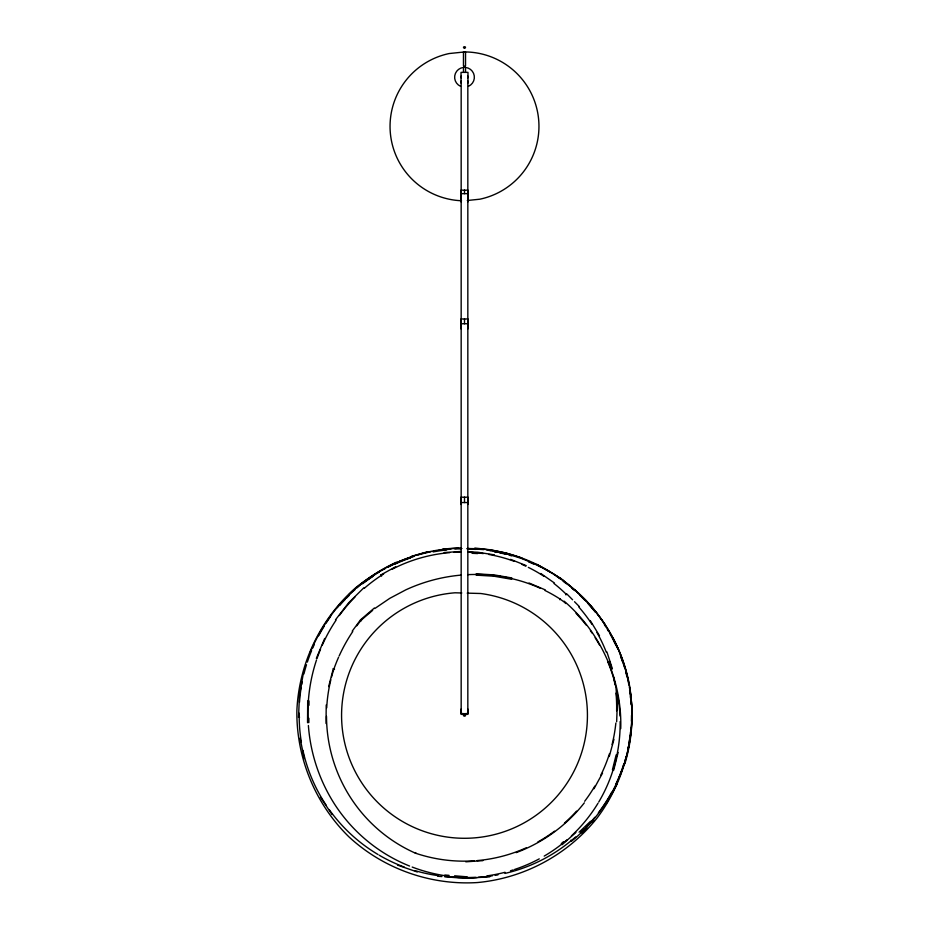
<?xml version="1.0" encoding="UTF-8"?>
<svg xmlns="http://www.w3.org/2000/svg" width="929" height="929" viewBox="0 0 929 929"><rect width="100%" height="100%" fill="white"/><g stroke="black" fill="none" stroke-linecap="round" stroke-linejoin="round"><path stroke-width="1.39" d="M307.534 722.657L307.696 700.872M308.858 722.588L308.892 718.268M308.997 705.297L309.02 700.977M326.033 723.494L326.218 704.972M381.169 575.527L380.89 574.923L395.649 566.748M381.622 576.003L380.936 574.935M616.659 721.752L617.297 703.973L615.857 686.241M299.243 717.293L298.546 717.258L299.452 695.356L303.284 673.769M415.727 852.567L415.368 853.356M624.834 763.824C637.642 722.1 633.044 675.789 612.617 637.248M612.432 769.804L616.148 754.894M613.697 770.211L618.133 752.432M328.657 686.612L333.302 668.694L334.556 669.112M609.238 756.531L613.964 739.345M565.912 594.885L566.829 593.945L572.601 599.774M316.336 658.406L324.674 638.455M309.972 652.866C320.075 628.863 334.87 606.498 354.948 589.706M594.014 788.733L602.561 773.067M606.649 803.039L617.042 784.041M326.102 623.104L330.619 616.31M463.594 66.203L465.406 66.203M560.245 598.961L559.873 599.716M352.219 631.139L360.545 619.817L374.352 608.019M335.497 619.817L348.63 602.828L363.854 587.778M337.204 607.659L342.476 601.423M584.341 802.819C566.736 825.324 542.919 842.696 516.129 852.636M464.918 714.018C467.055 714.715 462.015 714.819 464.082 714.018M581.775 832.965L586.791 827.762M591.808 822.56L593.805 820.481M579.104 832.187L590.542 821.259M570.87 840.188L571.59 841.151C616.391 804.99 640.069 744.245 629.421 687.46M349.049 594.502C362.751 580.985 379.044 570.278 396.462 562.173M357.003 587.871L362.136 583.296L380.367 570.963L385.303 568.513M561.302 843.648L563.404 841.779M562.126 844.693L575.91 832.465M372.657 610.353L361.033 620.27A160.868 153.877 -70.4 0 0 356.794 625.809M464.001 714.436C461.713 716.689 467.206 716.84 465.046 714.459M374.759 608.553L389.75 598.357L405.81 589.845A157.059 147.595 -21 0 1 460.9 575.121M464.918 48.296C467.38 46.136 461.62 46.136 464.082 48.296M387.765 567.282L400.085 561.151L414.415 556.262M418.317 554.927L420.93 554.032M411.419 556.332L426.887 551.954M298.557 717.246L299.556 717.2M464.5 51.954L449.16 53.545A74.425 74.425 0 0 0 461.539 200.745M467.287 200.501L479.84 199.201A74.425 74.425 0 0 0 464.639 51.943M442.703 549.097L458.74 547.785M465.801 861.81L482.883 860.649M442.529 549.736L450.762 549.213M454.885 548.958L461.748 548.516M444.108 552.546L460.97 551.466M489.711 876.837L467.159 878.172L444.666 876.326M477.146 877.58L458.636 877.847L444.736 876.779M461.028 193.662L467.972 193.662M461.028 323.745L467.972 323.745M461.028 502.554L467.972 502.554M461.632 548.435C423.02 547.82 385.698 563.949 355.772 587.685C320.389 618.726 298.848 663.701 296.874 710.731C296.258 757.797 315.279 803.887 348.898 836.832C383.456 868.778 430.441 885.488 477.425 882.55C524.293 878.242 568.153 854.506 597.393 817.625C625.554 779.907 637.271 731.437 629.432 685.021C615.532 609.006 545.288 547.367 467.264 548.598M461.794 592.981L455.024 592.795A122.918 122.918 0 0 0 358.501 777.596A122.918 122.918 0 0 0 566.911 783.344A122.918 122.918 0 0 0 480.711 593.503L467.206 593.132M467.241 548.47L483.695 549.62M467.984 551.791L477.808 552.244L494.425 554.88M472.095 553.312L477.657 553.568M476.182 573.808L494.205 574.9L511.891 577.966M476.171 575.144L494.042 576.224L511.589 579.266M437.78 876.256L441.96 876.57M444.875 875.002L449.055 875.35M454.629 875.803L467.182 876.837M474.835 548.04L490.837 549.84L506.595 553.173L521.959 558.015M487.783 550.177L509.324 554.508L522.388 558.782M338.597 657.198A160.868 153.877 -70.4 0 0 333.929 668.915L333.337 668.717M397.542 865.12L417.295 871.983M510.59 559.351L526.116 565.575M529.007 582.994L545.3 589.903M537.577 565.169L549.666 571.707M536.811 564.333L551.257 572.81M553.672 574.215L560.895 578.465L574.819 590.089M552.023 573.123L563.462 580.706M540.794 573.495L554.427 582.994M361.52 620.723L360.58 619.84L361.207 620.444M576.967 591.878C603.873 615.834 622.755 649.162 628.84 684.754M575.248 590.147L586.141 600.61L596.058 612.014L604.895 624.253M564.135 601.168C600.808 632.533 622.198 680.365 620.746 728.638M574.517 601.713L579.324 606.579M320.389 797.14L332.013 814.512M590.263 620.584L599.495 635.761M606.904 651.914L612.385 668.81M300.067 738.125L304.271 758.621M467.972 83.041L467.972 72.369L461.028 72.381L461.028 83.041M467.972 201.825L467.972 190.155L461.028 190.155L461.028 201.825M467.972 328.878L467.972 318.961L461.028 318.961L461.028 328.878M467.972 504.447L467.972 497.189L461.028 497.189L461.028 504.447M467.972 709.141L467.972 714.355L461.028 714.355L461.028 709.141M467.833 81.044L467.833 713.147M465.534 51.931L465.534 65.762M465.534 68.688L465.534 72.172M464.5 190.155L464.5 193.662M464.5 318.961L464.5 323.745M464.5 497.189L464.5 502.554M463.466 51.931L463.466 65.762M463.466 68.688L463.466 72.172M461.167 81.044L461.167 713.147M604.349 624.613A168.381 167.87 -38 0 1 605.824 626.912M607.276 629.235A168.381 167.87 -38 0 1 608.681 631.592M610.051 633.961A168.381 167.87 -38 0 1 611.375 636.353M467.241 549.039A168.381 167.87 -38 0 1 475.462 549.387M494.472 551.768A168.381 167.87 -38 0 1 497.166 552.29M499.848 552.848A168.381 167.87 -38 0 1 505.179 554.102M509.15 555.147A168.381 167.87 -38 0 1 511.786 555.902M528.555 561.848A168.381 167.87 -38 0 1 533.583 564.031M563.079 581.252A168.381 167.87 -38 0 1 566.353 583.702M571.695 587.987A168.381 167.87 -38 0 1 574.819 590.658M579.859 595.268A168.381 167.87 -38 0 1 584.724 600.088M587.534 603.072A168.381 167.87 -38 0 1 595.535 612.432M299.15 713.158A164.468 163.585 -16.2 0 0 299.196 717.246A161.948 161.565 -46 0 0 301.356 742.155M299.51 702.231A164.468 163.585 -16.2 0 1 301.205 687.321M301.658 684.615A164.468 163.585 -16.2 0 1 302.157 681.932M303.934 673.931A164.468 163.585 -16.2 0 1 306.5 664.711M307.336 662.11A164.468 163.585 -16.2 0 1 311.61 650.579M312.69 648.07A164.468 163.585 -16.2 0 1 314.374 644.32M318.659 635.75A164.468 163.585 -16.2 0 1 324.151 626.297M339.666 605.429A164.468 163.585 -16.2 0 1 345.228 599.379M346.18 598.404A164.468 163.585 -16.2 0 1 349.095 595.512M362.542 583.83A164.468 163.585 -16.2 0 1 372.564 576.619M395.313 563.961A164.468 163.585 -16.2 0 1 410.606 557.876M433.135 551.919A164.468 163.585 -16.2 0 1 446.698 549.922M364.714 581.763A165.594 164.63 34.9 0 1 374.526 574.877M376.768 573.448A165.594 164.63 34.9 0 1 379.044 572.055M393.118 564.472A165.594 164.63 34.9 0 1 396.741 562.788M399.18 561.72A165.594 164.63 34.9 0 1 411.64 556.959M421.859 553.893A165.594 164.63 34.9 0 1 430.94 551.756M433.564 551.234A165.594 164.63 34.9 0 1 436.189 550.758M438.836 550.328A165.594 164.63 34.9 0 1 442.796 549.759M445.444 549.434A165.594 164.63 34.9 0 1 449.427 549.027M458.763 548.458A165.594 164.63 34.9 0 1 461.434 548.389M478.783 549.004A165.594 164.63 34.9 0 1 481.454 549.26M486.761 549.898A165.594 164.63 34.9 0 1 490.733 550.491M501.23 552.546A165.594 164.63 34.9 0 1 510.288 554.892M522.981 559.119A165.594 164.63 34.9 0 1 529.193 561.604M531.655 562.672A165.594 164.63 34.9 0 1 536.509 564.925A166.221 163.678 28.7 0 1 540.248 566.783M565.831 603.525A159.985 158.754 25.6 0 0 563.706 601.678L560.233 599.159A157.059 147.595 -21 0 0 545.021 590.496M576.026 613.314A159.985 158.754 25.6 0 1 586.164 625.054M590.403 630.71A159.985 158.754 25.6 0 1 592.028 633.021M595.141 637.712A159.985 158.754 25.6 0 1 599.495 644.958M607.589 661.378A159.985 158.754 25.6 0 1 615.23 684.034M617.622 695.043A159.985 158.754 25.6 0 1 619.991 715.969M620.154 721.601A159.985 158.754 25.6 0 1 617.483 752.304A154.342 152.67 -0.6 0 1 616.647 756.438M339.166 655.92A160.868 153.877 -70.4 0 1 352.776 631.511M326.509 716.364A149.929 148.361 89 0 0 415.472 853.182A151.276 150.846 1.6 0 0 474.313 860.811M326.706 707.852A149.929 148.361 89 0 1 330.829 679.819M331.525 677.067A149.929 148.361 89 0 1 333.929 668.915M584.678 801.286A151.276 150.846 1.6 0 0 593.457 788.384A154.179 152.983 -23.1 0 0 594.874 786.05M576.537 811.133A151.276 150.846 1.6 0 1 564.449 823.117M554.532 831.176A151.276 150.846 1.6 0 1 537.845 841.976M526.429 847.724A151.276 150.846 1.6 0 1 477.158 860.591M504.865 873.434A161.483 160.554 -80.9 0 0 571.207 840.652A166.221 163.678 28.7 0 0 575.643 836.948M497.967 874.863A161.483 160.554 -80.9 0 1 495.192 875.35M492.405 875.792A161.483 160.554 -80.9 0 1 478.423 877.231M475.613 877.382A161.483 160.554 -80.9 0 1 462.967 877.394M458.752 877.185A161.483 160.554 -80.9 0 1 454.536 876.86M448.939 876.244A161.483 160.554 -80.9 0 1 412.186 867.059M409.561 866.037A161.483 160.554 -80.9 0 1 334.672 804.317A164.874 160.508 79.6 0 1 308.382 725.503M467.844 574.645A157.059 147.595 -21 0 1 484.485 574.726M488.631 575.016A157.059 147.595 -21 0 1 500.952 576.503M503.669 576.967A157.059 147.595 -21 0 1 540.121 588.185M609.47 661.134A154.179 152.983 -23.1 0 1 611.746 668.985M613.593 676.939A154.179 152.983 -23.1 0 1 615.01 684.987M615.997 693.104A154.179 152.983 -23.1 0 1 616.624 710.79M615.857 723.041A154.179 152.983 -23.1 0 1 612.083 744.524M609.459 753.721A154.179 152.983 -23.1 0 1 600.773 775.239M578.825 607.02A154.179 152.983 -23.1 0 1 591.994 624.358M596.952 632.498A154.179 152.983 -23.1 0 1 606.289 652.158M308.196 722.623A164.874 160.508 79.6 0 1 308.103 705.25M308.358 700.93A164.874 160.508 79.6 0 1 316.51 659.985M316.975 658.626A164.874 160.508 79.6 0 1 320.528 649.208M322.224 645.249A164.874 160.508 79.6 0 1 336.054 620.189M339.329 615.509A164.874 160.508 79.6 0 1 354.959 597.033M364.296 588.278A164.874 160.508 79.6 0 1 381.25 575.481A148.187 143.856 -14.5 0 1 383.631 574.017M611.735 792.205A166.221 163.678 28.7 0 1 598.381 812.77M594.792 817.311A166.221 163.678 28.7 0 1 586.153 826.996M584.12 829.063A166.221 163.678 28.7 0 1 581.008 832.094M557.075 576.654A166.221 163.678 28.7 0 1 560.512 579.011M567.213 583.981A166.221 163.678 28.7 0 1 570.476 586.594M572.624 588.382A166.221 163.678 28.7 0 1 574.737 590.205M579.87 594.897A166.221 163.678 28.7 0 1 585.746 600.796M588.58 603.862A166.221 163.678 28.7 0 1 593.143 609.122M614.29 641.625A166.221 163.678 28.7 0 1 617.228 647.885M620.421 655.56A166.221 163.678 28.7 0 1 624.462 667.336M629.595 690.003A166.221 163.678 28.7 0 1 631.151 704.414M630.559 731.889A166.221 163.678 28.7 0 1 628.921 743.363M628.387 746.208A166.221 163.678 28.7 0 1 627.807 749.029M623.684 764.381A166.221 163.678 28.7 0 1 620.282 773.903M619.748 775.239A166.221 163.678 28.7 0 1 615.683 784.482M616.032 759.179A154.342 152.67 -0.6 0 1 598.74 802.029M598.009 803.237A154.342 152.67 -0.6 0 1 571.381 835.914M567.166 839.688A154.342 152.67 -0.6 0 1 563.915 842.406M561.72 844.171A154.342 152.67 -0.6 0 1 544.197 856.097M539.261 858.861A154.342 152.67 -0.6 0 1 514.561 869.474M513.214 869.916A154.342 152.67 -0.6 0 1 510.509 870.752M505.039 872.285A154.342 152.67 -0.6 0 1 486.97 875.873M392.189 569.222A148.187 143.856 -14.5 0 1 449.764 552.639M453.967 552.349A148.187 143.856 -14.5 0 1 460.97 552.128M467.961 552.221A148.187 143.856 -14.5 0 1 473.558 552.534M477.738 552.906A148.187 143.856 -14.5 0 1 483.277 553.579M488.805 554.45A148.187 143.856 -14.5 0 1 514.306 561.36M522.04 564.472A148.187 143.856 -14.5 0 1 525.826 566.179M528.322 567.375A148.187 143.856 -14.5 0 1 543.929 576.282M554.009 583.517A148.187 143.856 -14.5 0 1 566.376 594.421M606.08 802.679A165.757 163.968 30.7 0 1 604.512 805.083M612.025 637.549A165.757 163.968 30.7 0 1 615.3 644.018M620.99 657.349A165.757 163.968 30.7 0 1 622.465 661.425M625.879 672.503A165.757 163.968 30.7 0 1 626.947 676.707M630.477 696.634A165.757 163.968 30.7 0 1 630.779 699.502M631.534 715.365A165.757 163.968 30.7 0 1 631.43 721.125M631.012 728.324A165.757 163.968 30.7 0 1 630.605 732.633M629.897 738.358A165.757 163.968 30.7 0 1 629.467 741.203M626.181 756.705A165.757 163.968 30.7 0 1 625.031 760.874M624.195 763.626A165.757 163.968 30.7 0 1 622.86 767.726M621.907 770.443A165.757 163.968 30.7 0 1 619.318 777.167M457.277 877.162A161.948 161.565 -46 0 1 453.108 877.022M437.873 875.594A161.948 161.565 -46 0 1 414.81 870.578M404.254 867.059A161.948 161.565 -46 0 1 379.171 855.191M377.975 854.483A161.948 161.565 -46 0 1 329.249 809.658M326.091 805.071A161.948 161.565 -46 0 1 302.924 750.353M460.494 86.269A9.859 9.859 0 0 1 456.731 71.185A9.859 9.859 0 0 1 472.269 71.185A9.859 9.859 0 0 1 468.506 86.269M467.682 75.957A3.356 3.356 0 0 1 467.682 78.024M461.318 78.024A3.356 3.356 0 0 1 461.318 75.957M467.682 712.903A3.356 0.581 0 0 1 467.682 713.263M466.985 713.484A3.356 0.581 0 0 1 462.015 713.484M461.318 713.263A3.356 0.581 0 0 1 461.318 712.903"/></g></svg>
